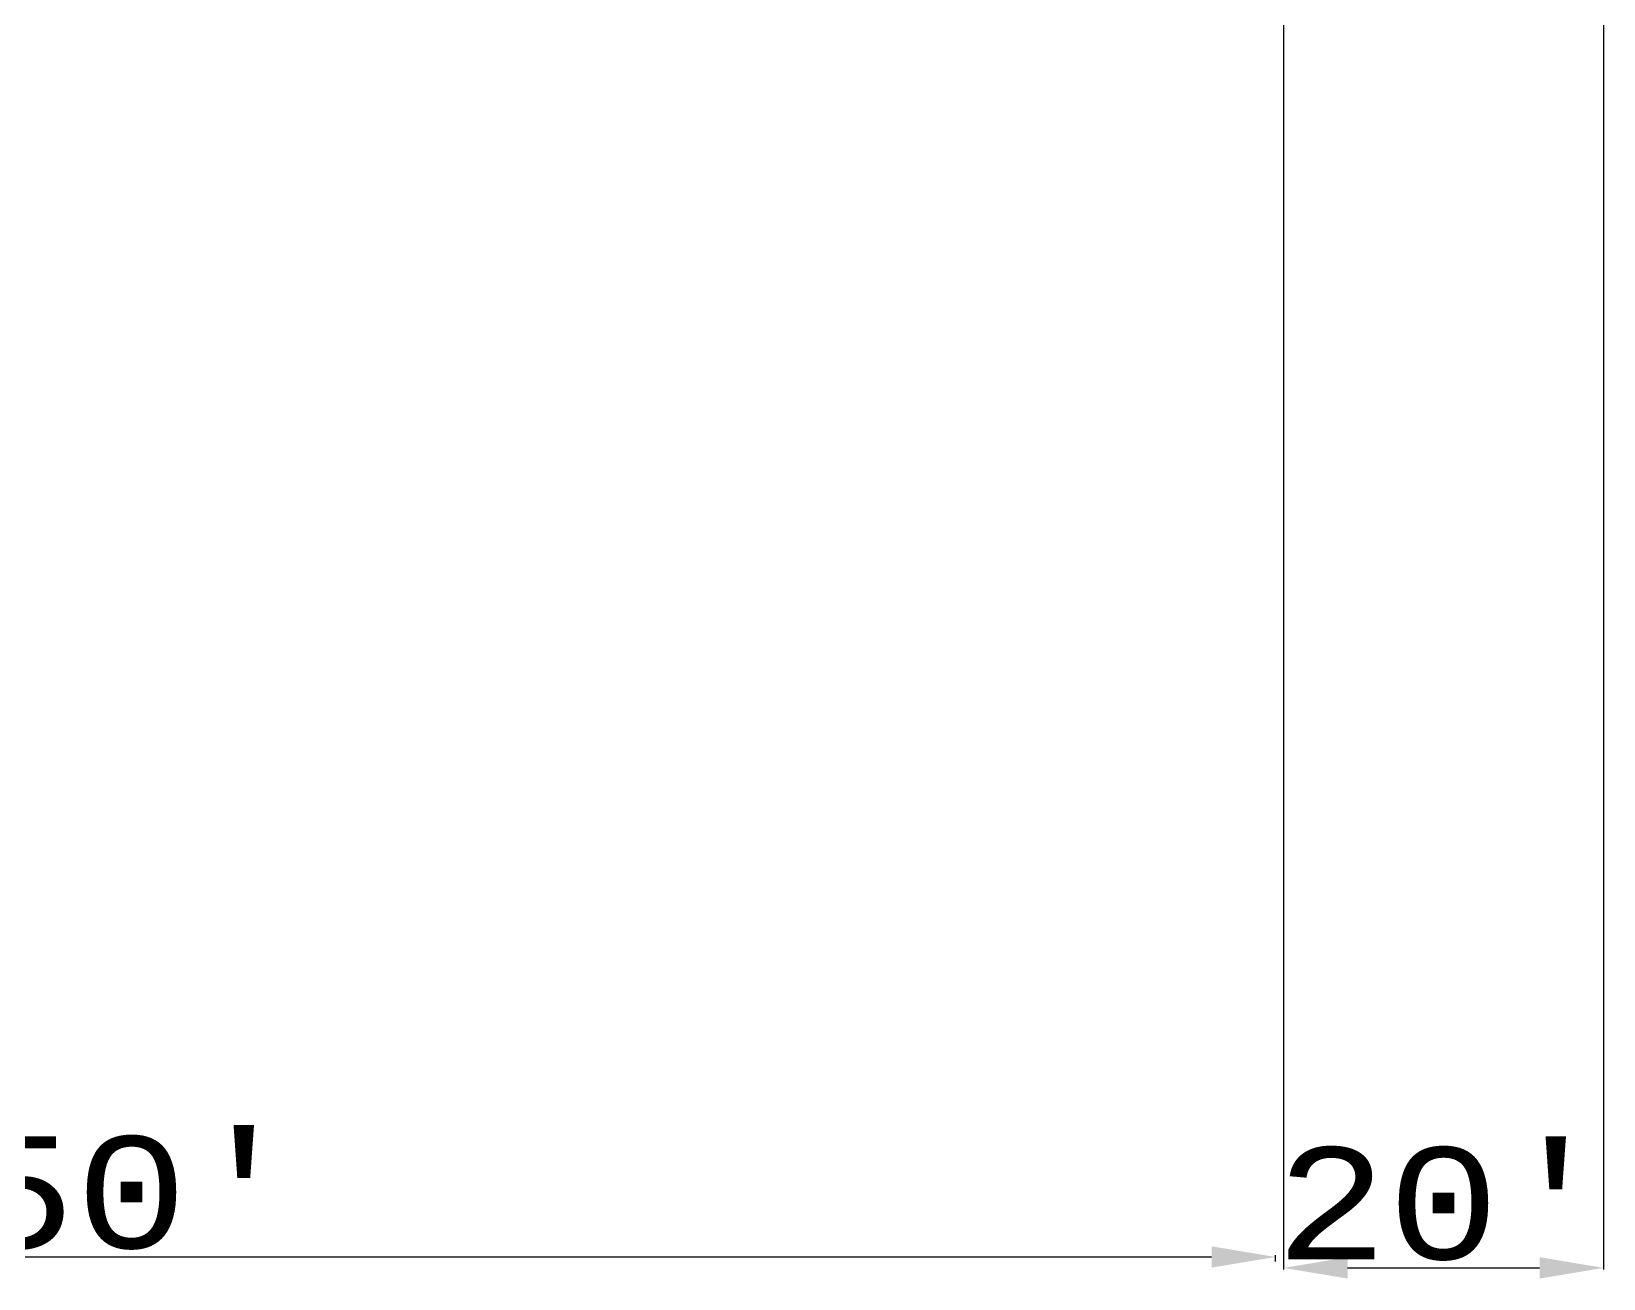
# Model space of a CAD drawing. Header units: millimetres. Extents: x 2647 to 7908, y -1264 to 3170.
# Drawn here: x 6132 to 7311, y -964 to -28 of the extents above; entities that cross this region are included whole.
import ezdxf

# ---------------------------------------------------------------- set-up
doc = ezdxf.new("R2010")
doc.units = ezdxf.units.MM
doc.styles.get("Standard").update_dxf_attribs({"font": 'Courier New.ttf', "height": 84})
doc.dimstyles.new('Annotative', dxfattribs={"dimscale": 0, "dimtxt": 6, "dimasz": 48, "dimexe": 1.25, "dimexo": 0.625, "dimtad": 1, "dimdec": 1, "dimlunit": 4, "dimtxsty": 'Standard', "dimcen": 0.09, "dimadec": 0, "dimazin": 0, "dimtfac": 1, "dimtdec": 1, "dimtmove": 0, "dimatfit": 3, "dimfxl": 1, "dimarcsym": 1})

# ---------------------------------------------------------------- blocks, each defined once
blk = doc.blocks.new('*D28')
at = {"color": 0, "lineweight": -2, "transparency": 16777216}
for p, q in [((5265.1, -951.5), (5265.1, -946.7)), ((5313.1, -948), (7017.1, -948)), ((7065.1, -951.5), (7065.1, -946.7))]:
    blk.add_line(p, q, dxfattribs=at)
at = {"color": 0, "transparency": 16777216}
for points in [[(5313.1, -940), (5313.1, -956), (5265.1, -948)], [(7017.1, -940), (7017.1, -956), (7065.1, -948)]]:
    blk.add_solid(points, dxfattribs=at)
at = {"layer": 'Defpoints', "color": 0, "transparency": 16777216}
for p in [(5265.1, -952.1), (7065.1, -948), (7065.1, -952.1)]:
    blk.add_point(p, dxfattribs=at)
at = {"color": 0, "transparency": 16777216, "insert": (6165.1, -900.1), "char_height": 84, "attachment_point": 5}
blk.add_mtext("150'", dxfattribs=at)
blk = doc.blocks.new('*D29')
at = {"color": 0, "lineweight": -2, "transparency": 16777216}
for p, q in [((7071.1, -9.7), (7071.1, -957.5)), ((7311.1, -9.7), (7311.1, -957.5)), ((7119.1, -956.2), (7263.1, -956.2))]:
    blk.add_line(p, q, dxfattribs=at)
at = {"color": 0, "transparency": 16777216}
for points in [[(7119.1, -948.2), (7119.1, -964.2), (7071.1, -956.2)], [(7263.1, -948.2), (7263.1, -964.2), (7311.1, -956.2)]]:
    blk.add_solid(points, dxfattribs=at)
at = {"layer": 'Defpoints', "color": 0, "transparency": 16777216}
for p in [(7071.1, -9.1), (7311.1, -9.1), (7311.1, -956.2)]:
    blk.add_point(p, dxfattribs=at)
at = {"color": 0, "transparency": 16777216, "insert": (7191.1, -908.4), "char_height": 84, "attachment_point": 5}
blk.add_mtext("20'", dxfattribs=at)

msp = doc.modelspace()

# ---------------------------------------------------------------- dimensions: what is measured, and where the dimension line sits
for base, p1, p2, picture, middle in [((7311.08, -956.21), (7071.08, -9.07), (7311.08, -9.07), '*D29', (7191.08, -908.38)), ((7065.08, -947.97), (5265.08, -952.09), (7065.08, -952.09), '*D28', (6165.08, -900.14))]:
    dim = msp.add_linear_dim(base=base, p1=p1, p2=p2, dimstyle='Annotative')
    dim.commit()
    dim.dimension.update_dxf_attribs({"geometry": picture, "text_midpoint": middle})

doc.saveas('drawing.dxf')
